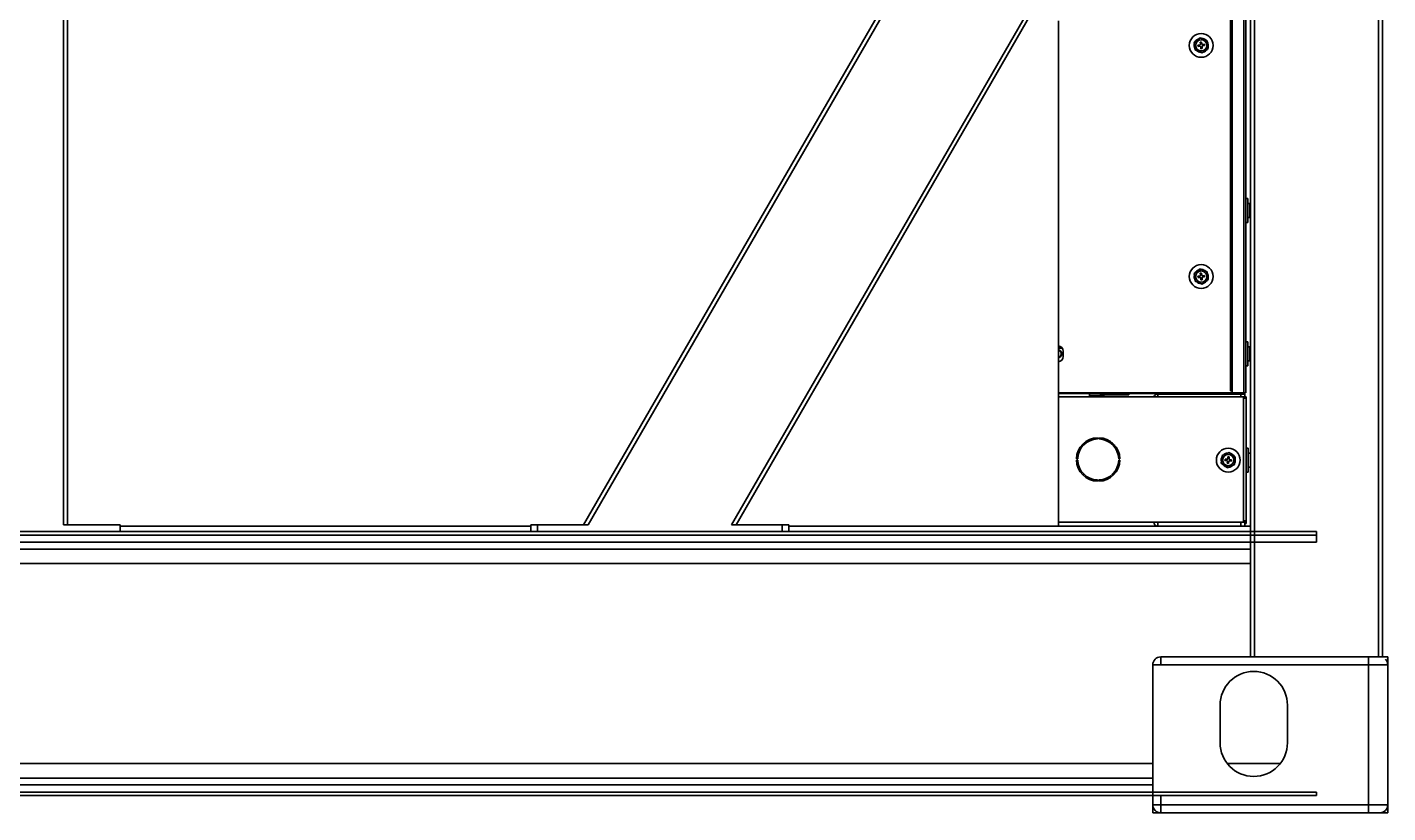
# Model space of a CAD drawing. Header units: millimetres. Extents: x 32496 to 166256, y 3504 to 23939.
# Drawn here: x 51156 to 52187, y 10665 to 11259 of the extents above; entities that cross this region are included whole.
import ezdxf

# ---------------------------------------------------------------- set-up
doc = ezdxf.new("R2010")
doc.units = ezdxf.units.MM
doc.layers.get('0').update_dxf_attribs({"lineweight": 35})

msp = doc.modelspace()

# ---------------------------------------------------------------- linework, layer by layer
at = {"linetype": 'Continuous'}
for p, q in [((52179.64, 13442.575), (52179.64, 10782.575)), ((52182.64, 13442.575), (52182.64, 10782.575)), ((52085.64, 13396.575), (52085.64, 10782.575)), ((51183.64, 13391.575), (51183.64, 10882.575)), ((51186.64, 13391.575), (51186.64, 10882.575)), ((52077.64, 11748.601), (51577.64, 10882.575)), ((52077.64, 11742.601), (51581.104, 10882.575)), ((52077.64, 11554.601), (51689.646, 10882.575)), ((52077.64, 11548.601), (51693.11, 10882.575)), ((52077.64, 10982.575), (52077.64, 11508.601)), ((52082.64, 11508.601), (52082.64, 10782.575)), ((52079.04, 11367.93), (52079.04, 11123.194)), ((51937.14, 10881.575), (51937.14, 11264.075)), ((52067.44, 10983.975), (52067.44, 11265.575)), ((52068.84, 10982.575), (52068.84, 11265.575)), ((52040.017, 11247.811), (52044.614, 11251.303)), ((52040.017, 11247.811), (52040.742, 11242.083)), ((52046.065, 11239.848), (52040.742, 11242.083)), ((52042.797, 11245.757), (52044.285, 11245.946)), ((52042.922, 11244.765), (52042.797, 11245.757)), ((52044.411, 11244.954), (52042.922, 11244.765)), ((52044.53, 11247.993), (52045.522, 11248.118)), ((52044.718, 11246.505), (52044.53, 11247.993)), ((52044.614, 11251.303), (52049.937, 11249.068)), ((52045.158, 11243.032), (52044.969, 11244.521)), ((52046.15, 11243.158), (52045.158, 11243.032)), ((52045.522, 11248.118), (52045.71, 11246.63)), ((52045.961, 11244.646), (52046.15, 11243.158)), ((52050.663, 11243.34), (52046.065, 11239.848)), ((52046.269, 11246.197), (52047.757, 11246.386)), ((52047.883, 11245.394), (52046.395, 11245.205)), ((52047.757, 11246.386), (52047.883, 11245.394)), ((52049.937, 11249.068), (52050.663, 11243.34)), ((52079.04, 11129.575), (52080.64, 11129.575)), ((52080.64, 11111.575), (52080.64, 11129.575)), ((52079.04, 11123.194), (52079.04, 11117.93)), ((52079.04, 11117.93), (52079.04, 10982.575)), ((52080.64, 11125.925), (52082.24, 11125.925)), ((52082.24, 11126.049), (52082.511, 11126.32)), ((52082.24, 11115.102), (52082.24, 11126.049)), ((52079.04, 11111.575), (52080.64, 11111.575)), ((52080.64, 11115.225), (52082.24, 11115.225)), ((52082.24, 11115.102), (52082.511, 11114.831)), ((52040.017, 11072.811), (52044.614, 11076.303)), ((52040.017, 11072.811), (52040.742, 11067.083)), ((52046.065, 11064.848), (52040.742, 11067.083)), ((52042.797, 11070.757), (52044.285, 11070.946)), ((52042.922, 11069.765), (52042.797, 11070.757)), ((52044.411, 11069.954), (52042.922, 11069.765)), ((52044.53, 11072.993), (52045.522, 11073.118)), ((52044.718, 11071.505), (52044.53, 11072.993)), ((52044.614, 11076.303), (52049.937, 11074.068)), ((52045.158, 11068.032), (52044.969, 11069.521)), ((52046.15, 11068.158), (52045.158, 11068.032)), ((52045.522, 11073.118), (52045.71, 11071.63)), ((52045.961, 11069.646), (52046.15, 11068.158)), ((52050.663, 11068.34), (52046.065, 11064.848)), ((52046.269, 11071.197), (52047.757, 11071.386)), ((52047.883, 11070.394), (52046.395, 11070.205)), ((52047.757, 11071.386), (52047.883, 11070.394)), ((52049.937, 11074.068), (52050.663, 11068.34)), ((51937.14, 11017.575), (51938.759, 11017.575)), ((51939.1, 11016.853), (51937.14, 11016.853)), ((51937.14, 11016.774), (51939.552, 11016.774)), ((51939.552, 11016.274), (51937.14, 11016.274)), ((51939.576, 11016.855), (51939.552, 11016.774)), ((51939.552, 11016.274), (51939.552, 11016.774)), ((51939.824, 11016.694), (51939.552, 11016.274)), ((51939.824, 11016.694), (51939.829, 11016.715)), ((52079.04, 11021.075), (52080.64, 11021.075)), ((52080.64, 11003.075), (52080.64, 11021.075)), ((52080.64, 11017.425), (52082.24, 11017.425)), ((52082.24, 11017.549), (52082.511, 11017.82)), ((52082.24, 11006.602), (52082.24, 11017.549)), ((51940.84, 11010.075), (51940.84, 11014.075)), ((52080.64, 11006.725), (52082.24, 11006.725)), ((52082.24, 11006.602), (52082.511, 11006.331)), ((52079.04, 11003.075), (52080.64, 11003.075)), ((52067.44, 10983.975), (52068.84, 10983.975)), ((52068.84, 10982.575), (51937.14, 10982.575)), ((52029.34, 10982.075), (51937.14, 10982.075)), ((51937.14, 10979.575), (52079.34, 10979.575)), ((51960.615, 10982.075), (51960.615, 10980.375)), ((51960.615, 10980.375), (51971.665, 10980.375)), ((51960.915, 10980.075), (51960.615, 10980.375)), ((51960.915, 10980.075), (51971.365, 10980.075)), ((51969.173, 10981.009), (51969.173, 10982.075)), ((51969.173, 10981.009), (51990.506, 10981.009)), ((51970.492, 10981.009), (51970.492, 10982.075)), ((51971.365, 10980.075), (51971.665, 10980.375)), ((51971.665, 10981.009), (51971.665, 10980.375)), ((51978.521, 10981.009), (51978.521, 10982.075)), ((51981.158, 10981.009), (51981.158, 10982.075)), ((51989.188, 10981.009), (51989.188, 10982.075)), ((51990.506, 10981.009), (51990.506, 10982.075)), ((52078.34, 10981.575), (52012.54, 10981.575)), ((52012.54, 10979.575), (52012.54, 10981.575)), ((52029.34, 10982.075), (52029.34, 10982.575)), ((52031.84, 10981.575), (52031.84, 10982.575)), ((52034.34, 10981.575), (52034.34, 10982.575)), ((52049.34, 10981.575), (52049.34, 10982.575)), ((52051.84, 10981.575), (52051.84, 10982.575)), ((52058.84, 10982.575), (52058.84, 10981.575)), ((52068.84, 10982.575), (52079.04, 10982.575)), ((52075.34, 10979.575), (52075.34, 10981.575)), ((52077.34, 10978.575), (52077.34, 10979.575)), ((52079.34, 10978.575), (52077.34, 10978.575)), ((52077.34, 10885.575), (52077.34, 10978.575)), ((52078.34, 10981.575), (52078.34, 10979.575)), ((52079.34, 10884.575), (52079.34, 10979.575)), ((51958.212, 10944.575), (51956.6, 10944.575)), ((51966.84, 10948.568), (51966.84, 10947.567)), ((51967.84, 10947.567), (51967.84, 10948.568)), ((51970.018, 10948.339), (51969.134, 10947.456)), ((51978.079, 10944.575), (51976.467, 10944.575)), ((51951.848, 10932.575), (51950.847, 10932.575)), ((51954.625, 10942.575), (51955.967, 10942.575)), ((51978.713, 10942.575), (51980.055, 10942.575)), ((51981.402, 10938.552), (51982.161, 10939.311)), ((51982.972, 10937.293), (51982.174, 10936.495)), ((51983.832, 10932.575), (51982.832, 10932.575)), ((52060.549, 10929.265), (52061.193, 10935.002)), ((52061.193, 10935.002), (52066.484, 10937.313)), ((52065.455, 10932.625), (52065.622, 10934.116)), ((52065.622, 10934.116), (52066.616, 10934.004)), ((52066.616, 10934.004), (52066.448, 10932.513)), ((52066.484, 10937.313), (52071.131, 10933.886)), ((52070.486, 10928.148), (52071.131, 10933.886)), ((52079.34, 10940.575), (52080.94, 10940.575)), ((52080.94, 10922.575), (52080.94, 10940.575)), ((52080.94, 10936.925), (52082.54, 10936.925)), ((51950.847, 10931.575), (51951.848, 10931.575)), ((51981.81, 10924.191), (51981.077, 10924.924)), ((51981.937, 10926.893), (51982.713, 10926.116)), ((51982.832, 10931.575), (51983.832, 10931.575)), ((52065.195, 10925.838), (52060.549, 10929.265)), ((52063.3, 10931.358), (52063.411, 10932.352)), ((52064.79, 10931.19), (52063.3, 10931.358)), ((52063.411, 10932.352), (52064.902, 10932.184)), ((52065.064, 10929.147), (52065.231, 10930.638)), ((52066.057, 10929.035), (52065.064, 10929.147)), ((52070.486, 10928.148), (52065.195, 10925.838)), ((52066.225, 10930.526), (52066.057, 10929.035)), ((52068.268, 10930.799), (52066.778, 10930.967)), ((52066.889, 10931.961), (52068.38, 10931.793)), ((52068.38, 10931.793), (52068.268, 10930.799)), ((52079.34, 10922.575), (52080.94, 10922.575)), ((52080.94, 10926.225), (52082.54, 10926.225)), ((51956.981, 10920.575), (51955.523, 10920.575)), ((51957.892, 10918.575), (51958.528, 10918.575)), ((51966.84, 10916.584), (51966.84, 10915.583)), ((51967.84, 10915.583), (51967.84, 10916.584)), ((51968.303, 10916.527), (51969.137, 10915.693)), ((51974.91, 10918.575), (51976.787, 10918.575)), ((51979.157, 10920.575), (51977.699, 10920.575)), ((51226.64, 10882.575), (51183.64, 10882.575)), ((51226.64, 10882.575), (51226.64, 10877.575)), ((51537.64, 10881.575), (51226.64, 10881.575)), ((51537.64, 10882.575), (51581.104, 10882.575)), ((51537.64, 10877.575), (51537.64, 10882.575)), ((51542.64, 10877.575), (51542.64, 10882.575)), ((51689.646, 10882.575), (51733.11, 10882.575)), ((51728.11, 10877.575), (51728.11, 10882.575)), ((51733.11, 10877.575), (51733.11, 10882.575)), ((52082.64, 10881.575), (51733.11, 10881.575)), ((51937.14, 10884.575), (52079.34, 10884.575)), ((52012.54, 10884.575), (52012.54, 10881.575)), ((52075.34, 10881.575), (52075.34, 10884.575)), ((52077.34, 10885.575), (52079.34, 10885.575)), ((52077.34, 10884.575), (52077.34, 10885.575)), ((52078.34, 10884.575), (52078.34, 10883.985)), ((52078.34, 10883.985), (52078.34, 10881.575)), ((52079.34, 10883.575), (52078.34, 10883.575)), ((52079.34, 10883.575), (52079.34, 10884.575)), ((52132.64, 10877.575), (40172.64, 10877.575)), ((52132.64, 10874.855), (40172.64, 10874.855)), ((52132.64, 10869.383), (52132.64, 10877.575)), ((52132.64, 10869.383), (40172.64, 10869.383)), ((52082.64, 10864.266), (40222.64, 10864.266)), ((52082.64, 10853.32), (40222.64, 10853.32)), ((52014.64, 10782.575), (52180.247, 10782.575)), ((52014.64, 10776.575), (52014.64, 10782.575)), ((52172.14, 10664.575), (52172.14, 10782.575)), ((52182.64, 10782.575), (52179.64, 10782.575)), ((52182.64, 10782.575), (52186.64, 10782.575)), ((52182.64, 10782.185), (52182.64, 10782.575)), ((52186.64, 10782.575), (52186.64, 10776.575)), ((52008.64, 10776.575), (52186.64, 10776.575)), ((52008.64, 10670.575), (52008.64, 10776.575)), ((52186.64, 10776.575), (52186.64, 10670.575)), ((52059.64, 10746.075), (52059.64, 10717.575)), ((52110.64, 10717.575), (52110.64, 10746.075)), ((52008.64, 10701.83), (40172.64, 10701.83)), ((52105.068, 10701.83), (52065.212, 10701.83)), ((52008.64, 10690.885), (40172.64, 10690.885)), ((52008.64, 10685.768), (40172.64, 10685.768)), ((52132.64, 10680.295), (40172.64, 10680.295)), ((52132.64, 10677.575), (40172.64, 10677.575)), ((52014.64, 10664.575), (52014.64, 10677.575)), ((52132.64, 10677.575), (52132.64, 10680.295)), ((52186.64, 10670.575), (52008.64, 10670.575)), ((52008.64, 10670.575), (52008.64, 10664.575)), ((52014.64, 10664.575), (52008.64, 10664.575)), ((52180.64, 10664.575), (52014.64, 10664.575)), ((52186.64, 10664.575), (52180.64, 10664.575)), ((52186.64, 10670.575), (52186.64, 10664.575))]:
    msp.add_line(p, q, dxfattribs=at)
for centre, radius in [((52045.34, 11245.575), 9), ((52045.34, 11245.575), 4.25), ((52045.34, 11070.575), 9), ((52045.34, 11070.575), 4.25), ((52065.84, 10931.575), 9), ((52065.84, 10931.575), 4.25)]:
    msp.add_circle(centre, radius, dxfattribs=at)
for centre, radius, start, end in [((52045.34, 11245.575), 5.35, 166.378744, 208.058131), ((52045.34, 11245.575), 5.474, 151.225991, 163.210885), ((52045.34, 11245.575), 5.474, 211.225991, 223.210885), ((52045.34, 11245.575), 5.35, 106.378744, 148.058131), ((52045.34, 11245.575), 5.35, 226.378744, 268.058131), ((52045.34, 11245.575), 5.474, 91.225991, 103.210885), ((52044.222, 11246.442), 0.5, 277.218438, 7.218438), ((52044.473, 11244.458), 0.5, 7.218438, 97.218438), ((52045.34, 11245.575), 5.35, 46.378744, 88.058131), ((52046.206, 11246.693), 0.5, 187.218438, 277.218438), ((52046.457, 11244.709), 0.5, 97.218438, 187.218438), ((52045.34, 11245.575), 5.35, 286.378744, 328.058131), ((52045.34, 11245.575), 5.474, 31.225991, 43.210885), ((52045.34, 11245.575), 5.35, 346.378744, 28.058131), ((52045.34, 11245.575), 5.474, 331.225991, 343.210885), ((52045.34, 11245.575), 5.474, 271.225991, 283.210885), ((52045.34, 11070.575), 5.35, 166.378744, 208.058131), ((52045.34, 11070.575), 5.474, 151.225991, 163.210885), ((52045.34, 11070.575), 5.474, 211.225991, 223.210885), ((52045.34, 11070.575), 5.35, 106.378744, 148.058131), ((52045.34, 11070.575), 5.35, 226.378744, 268.058131), ((52045.34, 11070.575), 5.474, 91.225991, 103.210885), ((52044.222, 11071.442), 0.5, 277.218438, 7.218438), ((52044.473, 11069.458), 0.5, 7.218438, 97.218438), ((52045.34, 11070.575), 5.35, 46.378744, 88.058131), ((52046.206, 11071.693), 0.5, 187.218438, 277.218438), ((52046.457, 11069.709), 0.5, 97.218438, 187.218438), ((52045.34, 11070.575), 5.35, 286.378744, 328.058131), ((52045.34, 11070.575), 5.474, 31.225991, 43.210885), ((52045.34, 11070.575), 5.35, 346.378744, 28.058131), ((52045.34, 11070.575), 5.474, 331.225991, 343.210885), ((52045.34, 11070.575), 5.474, 271.225991, 283.210885), ((51936.84, 11014.075), 4, 0, 85.687096), ((51936.84, 11012.075), 5.285, 64.679393, 86.737586), ((51936.84, 11012.075), 3, 84.206987, 84.23344), ((51936.84, 11012.075), 3, 275.791041, 84.206987), ((51936.84, 11012.075), 5.585, 59.050001, 80.450146), ((51936.84, 11012.075), 4.999, 40.209831, 57.135694), ((51939.584, 11016.347), 0.509, 73.305501, 90.858642), ((51936.84, 11012.075), 5.499, 56.223395, 57.135694), ((51936.84, 11012.075), 2.5, 276.919872, 83.080128), ((51936.84, 11010.075), 4, 274.315619, 0), ((51936.84, 11012.075), 3, 275.76656, 275.791041), ((52012.54, 10978.375), 3.2, 90, 157.852336), ((52058.84, 10984.575), 3, 270, 317.705792), ((51967.34, 10932.075), 16.5, 91.736502, 178.263498), ((51967.34, 10932.075), 15.5, 91.848572, 178.151428), ((51958.528, 10945.775), 1.2, 348.361897, 39.763043), ((51966.04, 10948.887), 1.2, 204.223021, 311.987301), ((51967.34, 10932.075), 16.5, 1.736502, 88.263498), ((51967.34, 10932.075), 15.5, 1.848572, 88.151428), ((51951.84, 10935.535), 1.8, 240.787534, 273.48945), ((52065.84, 10931.575), 5.35, 152.749151, 194.428538), ((52065.84, 10931.575), 5.474, 137.596398, 149.581292), ((52065.84, 10931.575), 5.35, 92.749151, 134.428538), ((52064.958, 10932.681), 0.5, 263.588845, 353.588845), ((52065.84, 10931.575), 5.474, 77.596398, 89.581292), ((52066.945, 10932.458), 0.5, 173.588845, 263.588845), ((52065.84, 10931.575), 5.35, 32.749151, 74.428538), ((52065.84, 10931.575), 5.35, 332.749151, 14.428538), ((52065.84, 10931.575), 5.474, 17.596398, 29.581292), ((51967.34, 10932.075), 16.5, 181.736502, 268.263498), ((51951.84, 10927.616), 1.8, 81.854061, 114.194813), ((51967.34, 10932.075), 15.5, 181.848572, 268.151428), ((51967.34, 10932.075), 16.5, 271.736502, 358.263498), ((51967.34, 10932.075), 15.5, 271.848572, 358.151428), ((52065.84, 10931.575), 5.474, 197.596398, 209.581292), ((52065.84, 10931.575), 5.35, 212.749151, 254.428538), ((52065.84, 10931.575), 5.474, 257.596398, 269.581292), ((52064.734, 10930.693), 0.5, 353.588845, 83.588845), ((52065.84, 10931.575), 5.35, 272.749151, 314.428538), ((52066.722, 10930.47), 0.5, 83.588845, 173.588845), ((52065.84, 10931.575), 5.474, 317.596398, 329.581292), ((51958.528, 10917.375), 1.2, 3.705501, 90), ((51969.151, 10917.375), 1.2, 219.416912, 225), ((52012.54, 10884.775), 3.2, 183.654961, 270), ((52014.64, 10776.575), 6, 90, 180), ((52180.64, 10776.575), 6, 0, 45), ((52085.14, 10746.075), 25.5, 0, 180), ((52085.14, 10717.575), 25.5, 180, 0), ((52014.64, 10670.575), 6, 180, 270), ((52180.64, 10670.575), 6, 270, 0)]:
    msp.add_arc(centre, radius, start, end, dxfattribs=at)
for points in [[(52082.24, 11122.758), (52082.331, 11122.982), (52082.432, 11123.202), (52082.54, 11123.418)], [(52082.54, 11117.644), (52082.432, 11117.861), (52082.331, 11118.08), (52082.24, 11118.304)], [(52082.24, 11014.258), (52082.331, 11014.482), (52082.432, 11014.702), (52082.54, 11014.918)], [(52082.54, 11009.144), (52082.432, 11009.361), (52082.331, 11009.58), (52082.24, 11009.804)]]:
    msp.add_open_spline(points, degree=3, dxfattribs=at)
for points, knots in [([(52082.511, 11114.831), (52082.486, 11114.855), (52082.393, 11114.951), (52082.303, 11115.05), (52082.24, 11115.127)], [0, 0, 0, 0, 0.25506155, 1, 1, 1, 1]), ([(51939.1, 11016.853), (51939.141, 11016.853), (51939.3, 11016.853), (51939.458, 11016.854), (51939.576, 11016.855)], [0, 0, 0, 0, 0.25754855, 1, 1, 1, 1]), ([(51939.552, 11016.774), (51939.6, 11016.774), (51939.696, 11016.76), (51939.784, 11016.72), (51939.824, 11016.694)], [0, 0, 0, 0, 0.49999998, 1, 1, 1, 1]), ([(52082.511, 11006.331), (52082.486, 11006.355), (52082.393, 11006.451), (52082.303, 11006.55), (52082.24, 11006.627)], [0, 0, 0, 0, 0.25506155, 1, 1, 1, 1])]:
    msp.add_open_spline(points, degree=3, knots=knots, dxfattribs=at)

doc.saveas('drawing.dxf')
